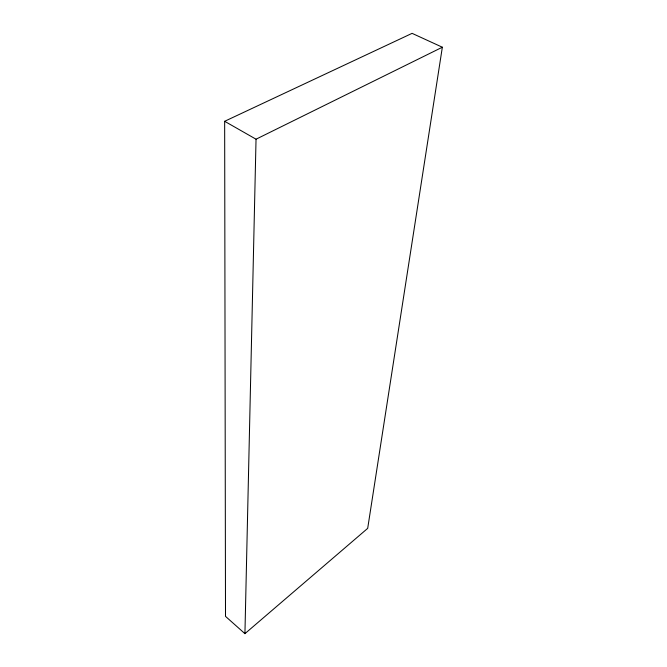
<?xml version="1.0" encoding="UTF-8"?>
<svg xmlns="http://www.w3.org/2000/svg" width="667" height="667" viewBox="0 0 667 667"><rect width="100%" height="100%" fill="white"/><g stroke="black" fill="none" stroke-linecap="round" stroke-linejoin="round"><path stroke-width="1" d="M244.931 633.65L256.036 139.203L224.654 121.294L225.504 616.366L244.931 633.65L367.692 528.356L442.346 47.224L412.089 33.35L224.654 121.294M256.036 139.203L442.346 47.224"/></g></svg>
